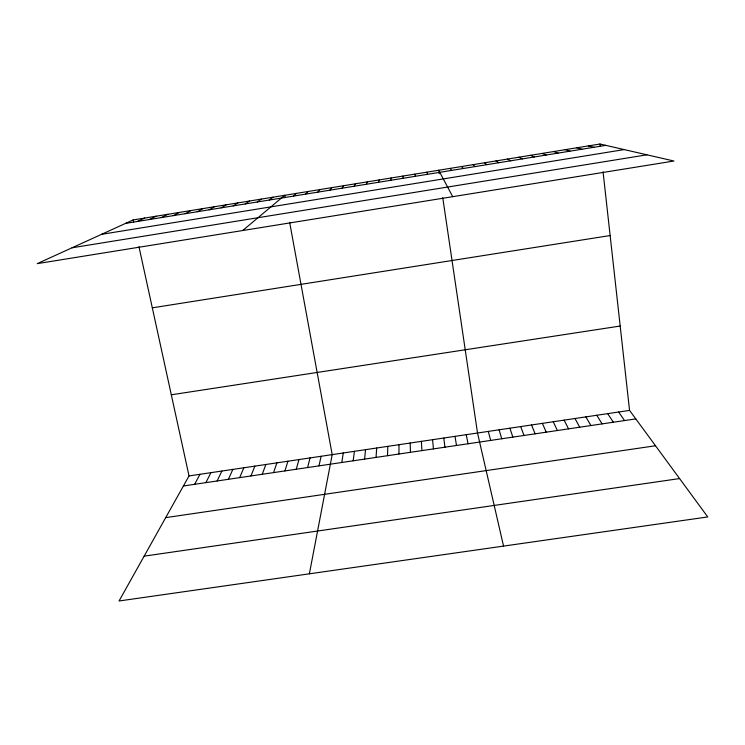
<?xml version="1.0" encoding="UTF-8"?>
<svg xmlns="http://www.w3.org/2000/svg" width="745" height="745" viewBox="0 0 745 745"><rect width="100%" height="100%" fill="white"/><g stroke="black" fill="none" stroke-linecap="round" stroke-linejoin="round"><path stroke-width="1.12" d="M398.957 454.012L398.994 444.69M387.493 455.716L387.828 446.348M376.039 457.411L376.681 448.006M364.603 459.106L365.534 449.663M390.78 180.29L391.05 178.008M353.177 460.801L354.415 451.321M341.769 462.496L343.296 452.979M309.38 573.808L332.196 454.627L289.656 222.392M318.981 465.867L321.104 456.275M307.611 467.553L310.032 457.924M378.562 182.283L379.168 179.936M296.259 469.238L298.969 459.572M284.907 470.924L287.924 461.211M273.583 472.6L276.879 462.859M262.259 474.286L265.853 464.498M250.963 475.962L254.846 466.137M366.363 184.266L367.313 181.864M239.667 477.629L243.848 467.767M228.389 479.305L232.859 469.406M217.13 480.972L221.889 471.036M205.881 482.639L210.928 472.665M354.173 186.241L355.467 183.792M194.641 484.306L199.977 474.295M138.961 246.688L189.034 475.925L119.06 600.982L707.75 516.946L629.553 410.393L603.068 171.871M342.011 188.224L343.631 185.719M329.858 190.199L331.814 187.638M317.715 192.173L320.015 189.556M305.59 194.138L308.225 191.474M293.483 196.112L296.454 193.393M242.73 230.522L284.692 195.302L285.102 197.565M269.317 200.033L272.949 197.211M257.249 201.997L261.216 199.12M245.207 203.953L249.501 201.029M233.176 205.909L237.795 202.929M221.153 207.864L226.108 204.828M209.149 209.811L214.439 206.728M197.164 211.766L202.78 208.628M185.198 213.713L191.13 210.518M173.24 215.65L179.498 212.409M161.292 217.596L167.886 214.299M149.373 219.533L156.282 216.19M137.452 221.47L144.698 218.071M133.122 219.952L37.25 263.637L673.946 161.022L599.976 144.018L133.122 219.952L133.606 222.196M125.56 223.398L605.76 145.35M101.581 234.33L624.17 149.587M72.06 247.778L646.93 154.82M152.315 307.834L610.136 235.55M171.313 394.794L620.194 326.04M189.034 475.925L629.553 410.393M183.419 485.973L635.792 418.895M165.697 517.635L655.507 445.752M144.139 556.161L679.589 478.569M588.364 145.908L593.812 147.296M576.77 147.799L581.873 149.233M565.185 149.68L569.953 151.17M553.619 151.561L558.052 153.107M542.071 153.442L546.159 155.034M530.524 155.314L534.286 156.971M519.004 157.195L522.422 158.899M507.485 159.067L510.576 160.827M495.993 160.939L498.74 162.745M484.501 162.801L486.923 164.664M473.028 164.673L475.124 166.582M461.574 166.535L463.334 168.5M450.129 168.398L451.554 170.419M618.62 412.013L624.552 420.562M607.687 413.643L613.331 422.229M596.773 415.263L602.118 423.886M585.877 416.893L590.915 425.544M574.982 418.504L579.722 427.211M452.718 196.68L438.693 170.251L439.205 173.697M564.105 420.124L568.547 428.869M553.237 421.745L557.381 430.517M542.388 423.356L546.234 432.175M531.548 424.967L535.096 433.823M520.718 426.578L523.968 435.471M426.764 172.197L427.518 174.321M509.897 428.189L512.858 437.119M499.094 429.8L501.757 438.768M488.301 431.402L490.676 440.416M503.555 546.094L477.517 433.013L442.754 197.714M466.258 434.68L468.037 443.769M414.844 174.134L415.254 176.314M455.018 436.356L456.489 445.482M443.787 438.023L444.961 447.196M599.976 144.018L600.209 146.141M432.566 439.699L433.432 448.9M421.363 441.366L421.931 450.604M402.933 176.071L403.008 178.306M410.178 443.024L410.439 452.308"/></g></svg>
